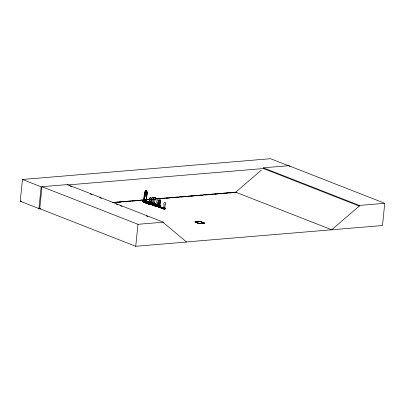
<?xml version="1.0" encoding="UTF-8"?>
<svg xmlns="http://www.w3.org/2000/svg" width="405" height="405" viewBox="0 0 405 405"><rect width="100%" height="100%" fill="white"/><g stroke="black" fill="none" stroke-linecap="round" stroke-linejoin="round"><path stroke-width="0.61" d="M149.582 199.67L149.339 203.852L150.255 203.791L150.817 199.564A1.124 0.84 -68.9 0 0 150.974 198.025A1.124 0.84 -68.9 0 0 149.739 198.131A1.124 0.84 -68.9 0 0 149.582 199.67L149.379 203.867M151.824 199.483L151.576 203.664L152.493 203.604L153.06 199.376A1.124 0.84 -68.9 0 0 153.257 197.853A1.124 0.84 -68.9 0 0 152.022 197.959A1.124 0.84 -68.9 0 0 151.824 199.483L151.622 203.68M153.88 199.311L153.677 203.507L154.553 203.431L155.115 199.204A1.124 0.84 -68.9 0 0 155.272 197.665A1.124 0.84 -68.9 0 0 154.037 197.772A1.124 0.84 -68.9 0 0 153.88 199.311L153.92 199.326A1.124 0.84 -68.9 0 1 154.077 197.787A1.124 0.84 -68.9 0 1 155.312 197.68A1.124 0.84 -68.9 0 1 155.155 199.219L155.115 199.204M156.73 206.17L156.932 201.973A1.124 0.84 -68.9 0 1 157.089 200.434A1.124 0.84 -68.9 0 1 158.325 200.328A1.124 0.84 -68.9 0 1 158.168 201.867L157.646 205.477M159.099 201.796L158.856 205.973L159.773 205.912L160.38 201.7A1.124 0.84 -68.9 0 0 160.537 200.161A1.124 0.84 -68.9 0 0 159.302 200.273A1.124 0.84 -68.9 0 0 159.099 201.796L158.897 205.988M40.956 208.762L39.715 208.869L20.25 201.244L22.462 179.481L270.535 158.709L290.005 166.333M41.113 187.211L38.92 208.793L39.817 208.717M39.715 208.869L41.968 186.7L67.362 184.574L163.372 222.178L163.331 222.583L186.533 242.038L135.746 246.291L39.736 208.686M67.321 184.979L67.362 184.574M135.746 246.291L137.978 224.304L41.968 186.7M142.423 201.082L144.646 201.877L142.433 201.057M144.793 192.76L143.937 201.462L144.793 192.76L144.484 192.75L143.573 201.457L146.245 201.265L146.235 200.915M143.836 201.437L144.631 192.127C145.066 191.368 146.818 191.119 147.253 191.914L146.564 195.883L144.499 196.04L146.559 195.878M143.613 201.133L143.669 201.482M149.769 204.343L143.724 202.262L145.162 201.892C147.46 202.581 141.932 202.277 145.734 202.115M145.557 191.681L145.643 190.598L146.534 190.537L146.59 193.965L146.068 194.856L145.258 194.927L144.909 194.106L145.117 192.107L145.582 191.712L145.668 190.608L146.504 190.573M145.198 200.845L147.425 201.639L145.344 200.829M146.392 191.646L146.514 190.527M146.823 192.552L146.002 201.29L146.823 192.552L147.131 192.557L146.245 201.265M152.963 204.14L151.662 204.257L145.962 202.075L147.4 201.705L151.424 203.219M146.119 202.262L144.798 202.49L146.119 202.262C148.422 202.951 142.889 202.647 146.696 202.485M146.276 201.27L147.202 191.919M147.202 202.682L145.881 202.91L147.202 202.682C149.506 203.366 143.972 203.067 147.779 202.9M147.612 202.525L148.924 202.409M151.617 203.199L148.027 201.908L149.42 201.71M149.04 203.958L149.086 203.502L148.924 204.079L150.235 203.963L150.184 203.487M149.916 204.13C150.356 202.399 149.769 203.69 150.265 203.234M149.966 204.15L150.047 203.204L150.265 203.492M150.179 202.551L151.505 202.535L150.802 202.399M150.366 204.115L150.412 203.143M150.812 204.186L149.501 204.302L149.556 203.735L149.612 204.181L150.721 204.085L150.868 203.619L150.625 204.343L145.142 202.004L143.841 202.12L149.845 204.409L143.851 202.009M150.979 202.237L150.417 201.903M153.085 204.419C149.283 204.581 154.811 204.884 152.513 204.196L151.106 204.571M151.166 203.892L151.222 203.325L151.278 203.771L151.855 203.993L152.958 203.892L153.11 203.431L152.852 204.15M151.829 204.242C152.579 204.059 151.131 204.535 151.799 203.548L147.39 201.877M151.855 203.993L151.799 203.548M152.285 203.016L152.574 203.209L152.072 203.032L152.159 203.943L152.305 203.006L152.579 203.239M152.477 203.776L152.498 203.077L152.169 202.991M152.655 202.956L152.609 203.928L152.705 202.976L152.143 202.996M153.222 203.72L153.379 203.143L153.333 203.599M156.816 205.684L153.338 204.312L154.68 204.019C156.978 204.702 151.45 204.403 155.252 204.236M153.47 204.565L152.148 204.793L153.47 204.565C155.773 205.254 150.24 204.95 154.047 204.788M154.214 203.771C154.3 202.667 154.244 202.718 154.432 203.113M154.264 203.791L154.31 202.784M154.614 203.735L154.71 202.784L154.664 203.756M154.553 204.986L153.232 205.214L154.553 204.986C156.856 205.674 151.323 205.37 155.13 205.208M153.718 204.085L153.854 203.376L153.91 203.821L155.014 203.72L155.064 203.269L154.128 202.9L154.634 202.91M154.634 203.067L154.376 203.057L155.166 203.259L154.988 203.963M155.636 204.383L154.315 204.616L155.636 204.383C157.94 205.072 152.407 204.768 156.214 204.606M156.274 206.383L156.335 205.816L156.391 206.261L156.963 206.484L158.071 206.388L158.218 205.927L157.975 206.646M156.963 206.484L157.008 206.029L152.493 204.307M157.267 206.434L157.358 205.431M157.317 206.454L157.413 205.502M157.763 205.446L157.666 206.398L157.813 205.467L157.196 205.492L157.666 205.76M158.441 206.206L158.603 205.629L158.557 206.079M159.433 205.244L159.433 206.251M158.168 206.555C160.744 206.307 158.633 207.061 157.585 206.272C157.51 205.082 157.388 205.649 157.616 205.801M159.752 206.089L159.499 205.239M159.884 206.236C160.993 205.117 158.826 205.173 159.555 205.522M160.157 206.697L158.836 206.925L160.157 206.697L159.58 206.474M165.301 208.904L159.565 206.585C158.902 207.087 158.902 205.451 159.13 206.302L160.238 206.206L160.284 205.75L159.362 205.381L159.833 205.37M160.385 206.439L160.385 205.745L159.691 205.35M160.542 206.844L159.216 207.071L160.542 206.844C162.84 207.532 157.307 207.228 161.114 207.066M161.625 207.456L160.304 207.492L161.625 207.476L160.886 207.411M162.197 207.487L160.876 207.714L162.197 207.487L161.625 207.264M163.347 208.661L163.402 208.094L163.458 208.54L164.035 208.762L165.139 208.666L165.291 208.2L164.967 208.848M164.035 208.762L164.081 208.307L163.812 209.026L158.142 206.844L158.249 206.611L164.238 208.995M164.658 208.55C165.179 207.507 163.878 207.578 164.334 208.712M164.739 208.676L164.835 207.724L164.789 208.696M195.002 222.016L200.308 221.393L204.419 223.19L199.128 223.631L195.002 222.016L200.293 221.576L204.419 223.19M195.266 222.051L200.278 221.449L204.176 222.978L200.257 221.631L195.266 222.051L199.164 223.575M199.128 223.631L195.281 221.869M263.346 167.827L263.28 168.465L359.291 206.069L359.356 205.431L263.346 167.827L288.74 165.701L384.75 203.305L382.492 225.524L186.305 241.952M157.692 205.492L158.168 201.867M165.24 204.145L164.673 208.373L163.757 208.433L164.005 204.252A1.124 0.84 -68.9 0 1 164.157 202.713A1.124 0.84 -68.9 0 1 165.397 202.606A1.124 0.84 -68.9 0 1 165.24 204.145L165.28 204.16M150.037 203.204L150.255 203.32M150.209 203.497L149.825 203.254L150.336 203.269M152.27 203.057L152.427 203.3M154.497 203.107L154.32 202.834M159.762 205.436L159.752 205.365M164.703 208.059L164.253 207.8L164.769 207.937M164.243 207.836L164.739 207.831L164.243 207.871M164.638 207.811L164.779 207.907M164.714 207.881L164.501 207.775M154.457 203.006L154.563 203.133M153.657 203.68L154.533 203.604L154.624 202.981M157.383 205.477L157.216 205.669M165.291 208.2L164.739 207.962M154.411 202.991L154.254 202.834M154.275 202.87L154.761 202.804M142.545 201.042L144.646 201.877M149.916 203.28L150.868 203.619M144.975 191.762L144.337 194.997L144.524 196.05M145.046 202.156L144.772 202.166L150.898 204.302M148.22 201.887L149.445 201.644M154.113 204.049L153.799 203.943L155.196 203.943L149.07 201.806L151.622 202.662L150.751 202.768L151.637 202.581M149.187 201.665L149.496 201.771M157.196 206.712L151.44 204.459M153.049 203.998L147.385 201.817L146.078 201.933L151.662 204.257M160.157 206.459L154.659 204.13L153.242 204.383L157.211 205.917M153.697 204.348L153.414 204.373M154.138 204.049L149.05 202.075M160.051 206.398L160.334 206.373L154.32 204.292M154.406 204.15L154.659 204.13M155.009 203.978L152.457 203.021M158.32 206.833L164.162 208.929M159.347 206.54L159.023 206.428L160.329 206.312M159.56 206.646L159.226 206.752L165.043 208.924M163.984 209.015L164.273 208.98M157.343 205.462L157.601 205.735M164.754 207.978L164.567 207.993M150.108 203.416L150.144 203.862L150.721 204.085M149.89 203.199L150.463 203.163M231.918 192.486L235.695 192.173L261.382 170.1M331.705 229.777L359.291 206.069M149.455 202.616L148.716 202.525L149.445 202.682M150.761 202.444L151.475 202.49M151.49 202.465L150.614 202.51M153.824 205.016L154.568 205.107M156.735 204.925L155.991 204.839L156.725 205.016M155.986 204.925L156.72 204.996M160.886 207.385L161.635 207.365M151.197 204.49L156.836 206.672M155.176 203.963L150.407 202.014M157.089 206.651L151.202 204.312M158.061 206.641L152.219 204.398M158.163 206.854L164.081 209.015M165.21 208.833L159.545 206.651M156.664 204.96L155.996 204.859M143.633 201.133L143.897 201.118M146.306 200.951L145.952 200.931L146.048 201.285M149.597 201.791L148.711 201.984L149.582 201.908M149.582 202.753L148.696 202.94L149.572 202.864M156.862 205.062L155.976 205.254L156.846 205.178M157.008 206.029L156.74 206.747L151.075 204.565M156.689 206.155L157.56 206.079M158.163 206.489L156.851 206.606L157.201 206.702M164.886 207.745L164.273 207.821M165.23 208.767L164.015 209.005M143.755 201.174L145.932 201.032M146.008 201.057L143.886 201.209M67.949 184.928L263.508 168.551M20.25 201.244L21.511 201.138M144.55 193.144L147.157 192.927M113.587 202.394L114.843 202.292M116.103 202.186L124.284 201.498M125.545 201.396L138.763 200.288M140.024 200.181L143.8 199.868M145.056 199.761L148.832 199.442M150.721 199.285L153.242 199.078M155.13 198.916L158.274 198.652M159.535 198.546L167.716 197.863M168.976 197.756L172.753 197.443M174.013 197.336L177.79 197.017M179.045 196.916L182.194 196.653M183.455 196.547L187.231 196.228M188.487 196.121L192.264 195.807M193.524 195.701L196.673 195.438M198.561 195.281L201.705 195.018M202.966 194.911L216.184 193.803M217.444 193.701L230.663 192.593M112.555 202.591L149.688 199.478M150.949 199.376L235.923 192.259M113.547 202.687L116.691 202.424M117.951 202.318L121.095 202.054M122.983 201.898L125.499 201.685M128.015 201.472L130.531 201.265M132.42 201.108L135.564 200.845M137.452 200.683L140.596 200.419M142.484 200.262L145 200.055M147.516 199.842L149.404 199.685M156.953 199.052L159.469 198.84M161.985 198.632L164.501 198.42M166.384 198.263L169.533 197.999M171.421 197.843L174.565 197.574M176.453 197.417L178.969 197.21M180.853 197.048L184.002 196.784M185.885 196.627L189.034 196.364M190.917 196.207L194.066 195.944M195.321 195.838L198.47 195.575M200.353 195.418L202.87 195.205M205.386 194.997L207.902 194.785M209.79 194.628L212.934 194.365M214.822 194.208L217.966 193.944M219.854 193.782L222.37 193.575M224.886 193.362L227.402 193.15M229.291 192.993L232.435 192.729M234.323 192.572L236.211 192.415M359.356 205.431L384.75 203.305M137.978 224.304L163.372 222.178M204.434 223.008L199.149 223.454L195.023 221.834M153.06 199.376L153.1 199.392A1.124 0.84 -68.9 0 0 153.217 197.837A1.124 0.84 -68.9 0 0 151.976 197.944A1.124 0.84 -68.9 0 0 151.865 199.498M150.817 199.564L150.862 199.579A1.124 0.84 -68.9 0 0 151.019 198.04A1.124 0.84 -68.9 0 0 149.784 198.146A1.124 0.84 -68.9 0 0 149.627 199.685M154.442 203.502L155.014 203.72M150.204 202.242L154.943 203.968M159.773 205.912L160.334 201.685A1.124 0.84 -68.9 0 0 160.491 200.146A1.124 0.84 -68.9 0 0 159.256 200.257A1.124 0.84 -68.9 0 0 159.145 201.811M153.11 203.431L152.599 203.173M159.661 205.983L160.238 206.206M148.149 201.649L149.683 202.237M150.189 202.434L154.057 203.923M148.134 201.761L151.708 203.194M152.67 203.507L153.809 204.009M160.243 206.454L154.462 204.277M154.857 204.505L158.856 206.039M153.368 204.13L159.276 206.403M164.567 208.443L165.139 208.666M158.152 206.029L153.667 204.353M152.796 204.024L147.385 201.817M153.363 204.307L156.76 205.619M157.889 205.993L159.028 206.489L157.869 206.054M147.678 202.125L151.186 203.482M149.845 203.067L151.546 203.725M159.935 206.955L163.357 208.261M157.494 206.165L158.071 206.388M159.762 206.965L163.19 208.281M146.089 201.822L151.435 203.877M146.078 201.933L151.743 204.115M152.24 204.333L157.904 206.515M152.295 204.459L157.823 206.656L153.824 205.127L154.553 205.178M143.841 202.12L149.82 204.409M149.653 204.429L143.821 202.186L144.094 202.1M145.344 200.824L147.415 201.614M235.695 192.173L331.933 229.863M69.675 185.905L71.442 186.594M90.295 193.98L92.062 194.668M99.716 197.67L101.483 198.359M116.21 204.13L117.976 204.819M120.331 205.745L122.097 206.434M146.251 215.895L148.017 216.584M22.462 179.481L41.928 187.105M152.265 202.961L152.351 203.214M144.393 194.997L144.544 196.01M145.547 192.071L145.344 194.071L146.154 194L146.357 192L145.547 192.071M145.82 190.806L145.785 191.165L146.301 191.119L146.342 190.765L145.82 190.806M146.666 202.039L147.977 201.928L146.666 202.039M147.05 202.191L148.362 202.075L147.05 202.191M148.134 202.606L149.445 202.495L148.134 202.606M155.409 204.92L156.72 204.803L155.409 204.92"/></g></svg>
